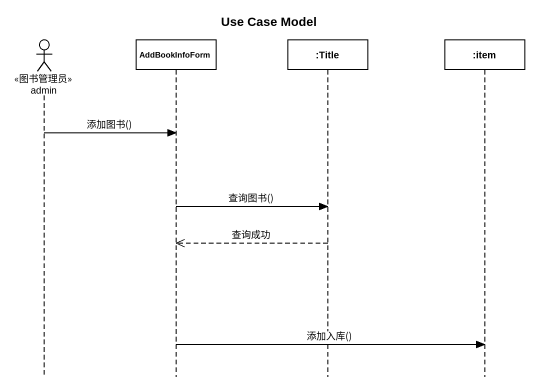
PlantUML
@startuml
title Use Case Model
hide footbox
actor admin <<图书管理员>>
participant AddBookInfoForm
participant ":Title" as Title_
participant ":item" as item

admin -> AddBookInfoForm : 添加图书()
AddBookInfoForm -> Title_ : 查询图书()
Title_ -->> AddBookInfoForm : 查询成功
AddBookInfoForm -> item : 添加入库()
@enduml
